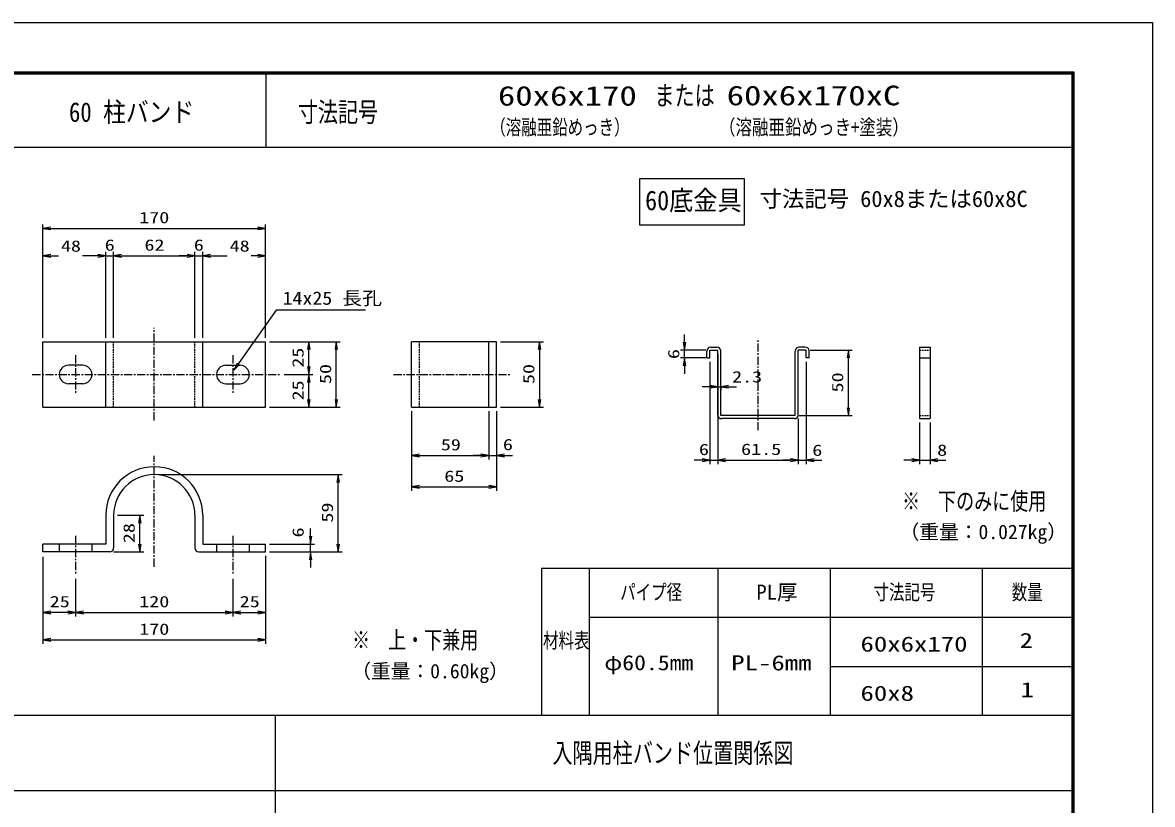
# Model space of a CAD drawing. Units: millimetres, scale not verified. Extents: x -891 to 891, y -630 to 630.
# Drawn here: x 29 to 891, y 33 to 630 of the extents above; entities that cross this region are included whole.
import ezdxf
from ezdxf.enums import TextEntityAlignment as Align

# ---------------------------------------------------------------- set-up
doc = ezdxf.new("R2010")
doc.units = ezdxf.units.MM
doc.header["$LTSCALE"] = 5
doc.linetypes.add('USER1', pattern=[2, 1.25, -0.25, 0.25, -0.25])
doc.linetypes.add('USER2', pattern=[0.375, 0.25, -0.125])
for name, color, linetype, lineweight in [('0-0_WAKU', 7, 'Continuous', 25), ('0-1_0', 7, 'Continuous', 25), ('0-4_Center', 4, 'USER1', 25), ('0-5_Buhin', 7, 'Continuous', 25), ('0-A_Text', 3, 'Continuous', 25)]:
    doc.layers.add(name, color=color, linetype=linetype, lineweight=lineweight)
doc.layers.add('0-2_10', color=7, linetype='Continuous')
doc.styles.add('ＭＳ ゴシック', font='')
doc.styles.get('ＭＳ ゴシック').set_extended_font_data('MS Gothic')

# ---------------------------------------------------------------- blocks, each defined once
blk = doc.blocks.new('DARROWS')
at = {"layer": '0-1_0', "color": 2}
blk.add_line((0, 0), (-4.996, 0), dxfattribs=at)
blk.add_lwpolyline([(-5, -0.833), (0, 0), (-5, 0.833)], dxfattribs=at)

msp = doc.modelspace()

# ---------------------------------------------------------------- linework, layer by layer
at = {"layer": '0-0_WAKU'}
for p, q in [((-831, 535), (831, 535)), ((831, 101.1), (-831, 101.1)), ((831, 43.6), (-831, 43.6))]:
    msp.add_line(p, q, dxfattribs=at)
at = {"layer": '0-0_WAKU', "color": 6}
msp.add_line((221.426, 101.1), (221.426, -591), dxfattribs=at)
at = {"layer": '0-1_0', "color": 3}
msp.add_line((214.668, 535), (214.668, 592.5), dxfattribs=at)
at = {"layer": '0-1_0', "color": 1}
for p, q in [((44.132, 389.43), (44.132, 475.982)), ((214.132, 389.43), (214.132, 475.982)), ((44.132, 389.43), (44.132, 454.982)), ((92.132, 389.43), (92.132, 454.982)), ((92.132, 389.43), (92.132, 454.982)), ((98.132, 389.43), (98.132, 454.982)), ((98.132, 389.43), (98.132, 454.982)), ((160.132, 389.43), (160.132, 454.982)), ((160.132, 389.43), (160.132, 454.982)), ((166.132, 389.43), (166.132, 454.982)), ((166.132, 389.43), (166.132, 454.982)), ((214.132, 389.43), (214.132, 454.982)), ((217.132, 386.43), (271.094, 386.43)), ((217.132, 386.43), (250.094, 386.43)), ((393.468, 386.43), (426.217, 386.43)), ((550.235, 380.04), (530.816, 380.04)), ((629.735, 380.04), (661.915, 380.04)), ((550.235, 374.04), (530.816, 374.04)), ((553.235, 371.04), (553.235, 293.111)), ((559.235, 377.04), (559.235, 293.111)), ((626.735, 371.04), (626.735, 293.111)), ((228.252, 361.43), (250.094, 361.43)), ((228.252, 361.43), (250.094, 361.43)), ((559.235, 352.39), (559.235, 349.144)), ((561.535, 352.04), (561.535, 349.144)), ((217.132, 336.43), (271.094, 336.43)), ((217.132, 336.43), (250.094, 336.43)), ((393.468, 336.43), (426.217, 336.43)), ((325.468, 333.43), (325.468, 272.607)), ((325.468, 333.43), (325.468, 296.607)), ((384.468, 333.43), (384.468, 296.607)), ((384.468, 333.43), (384.468, 296.607)), ((390.468, 333.43), (390.468, 272.607)), ((390.468, 333.43), (390.468, 296.607)), ((559.235, 327.74), (559.235, 293.111)), ((620.735, 327.74), (620.735, 293.111)), ((620.735, 327.74), (620.735, 293.111)), ((621.435, 330.04), (661.915, 330.04)), ((713.276, 324.74), (713.276, 293.111)), ((721.276, 324.74), (721.276, 293.111)), ((132.132, 285.026), (272.498, 285.026)), ((101.132, 254.026), (121.102, 254.026)), ((98.132, 226.026), (121.102, 226.026)), ((217.132, 232.026), (251.498, 232.026)), ((217.132, 226.026), (272.498, 226.026)), ((217.132, 226.026), (251.498, 226.026)), ((44.132, 222.276), (44.132, 155.861)), ((44.132, 222.276), (44.132, 176.861)), ((214.132, 223.026), (214.132, 155.861)), ((69.132, 205.391), (69.132, 176.861)), ((69.132, 205.391), (69.132, 176.861)), ((189.132, 205.363), (189.132, 176.861)), ((189.132, 205.363), (189.132, 176.861)), ((214.132, 200.944), (214.132, 176.861))]:
    msp.add_line(p, q, dxfattribs=at)
at = {"layer": '0-1_0', "color": 2}
for p, q in [((50.132, 472.982), (208.132, 472.982)), ((50.132, 451.982), (55.969, 451.982)), ((86.132, 451.982), (74.354, 451.982)), ((86.132, 451.982), (80.132, 451.982)), ((92.132, 451.982), (98.132, 451.982)), ((104.132, 451.982), (154.132, 451.982)), ((104.132, 451.982), (110.132, 451.982)), ((154.132, 451.982), (148.132, 451.982)), ((160.132, 451.982), (166.132, 451.982)), ((172.132, 451.982), (184.754, 451.982)), ((172.132, 451.982), (178.132, 451.982)), ((208.132, 451.982), (203.14, 451.982)), ((533.816, 386.04), (533.816, 392.04)), ((247.094, 367.43), (247.094, 380.43)), ((268.094, 342.43), (268.094, 380.43)), ((423.217, 380.43), (423.217, 342.43)), ((533.816, 374.04), (533.816, 380.04)), ((658.915, 336.04), (658.915, 374.04)), ((533.816, 368.04), (533.816, 362.04)), ((247.094, 342.43), (247.094, 355.43)), ((553.235, 352.144), (547.235, 352.144)), ((559.235, 352.144), (561.535, 352.144)), ((567.535, 352.144), (573.535, 352.144)), ((331.468, 299.607), (378.468, 299.607)), ((378.468, 299.607), (372.468, 299.607)), ((384.468, 299.607), (390.468, 299.607)), ((396.468, 299.607), (402.468, 299.607)), ((547.235, 296.111), (541.235, 296.111)), ((553.235, 296.111), (559.235, 296.111)), ((565.235, 296.111), (614.735, 296.111)), ((565.235, 296.111), (571.235, 296.111)), ((614.735, 296.111), (608.735, 296.111)), ((620.735, 296.111), (626.735, 296.111)), ((632.735, 296.111), (638.735, 296.111)), ((707.276, 296.111), (701.276, 296.111)), ((713.276, 296.111), (721.276, 296.111)), ((727.276, 296.111), (733.276, 296.111)), ((269.498, 232.026), (269.498, 279.026)), ((331.468, 275.607), (384.468, 275.607)), ((118.102, 232.026), (118.102, 248.026)), ((248.498, 238.026), (248.498, 244.026)), ((248.498, 226.026), (248.498, 232.026)), ((248.498, 220.026), (248.498, 214.026)), ((63.132, 179.861), (50.132, 179.861)), ((75.132, 179.861), (183.132, 179.861)), ((195.132, 179.861), (208.132, 179.861)), ((50.132, 158.861), (208.132, 158.861))]:
    msp.add_line(p, q, dxfattribs=at)
at = {"layer": '0-1_0'}
for p, q in [((44.132, 386.43), (214.132, 386.43)), ((44.132, 336.43), (44.132, 386.43)), ((92.132, 336.43), (92.132, 386.43)), ((166.132, 336.43), (166.132, 386.43)), ((214.132, 336.43), (214.132, 386.43)), ((390.468, 386.43), (325.468, 386.43)), ((325.468, 336.43), (325.468, 386.43)), ((384.468, 336.43), (384.468, 386.43)), ((390.468, 336.43), (390.468, 386.43)), ((553.235, 374.04), (553.235, 380.04)), ((553.235, 380.04), (559.235, 380.04)), ((553.935, 382.34), (558.535, 382.34)), ((559.235, 330.74), (559.235, 380.04)), ((561.535, 330.04), (561.535, 380.04)), ((620.735, 330.74), (620.735, 380.04)), ((626.735, 380.04), (620.735, 380.04)), ((626.035, 382.34), (621.435, 382.34)), ((626.735, 374.04), (626.735, 380.04)), ((713.276, 382.34), (713.276, 327.74)), ((713.276, 382.34), (721.276, 382.34)), ((721.276, 382.34), (721.276, 327.74)), ((550.935, 374.04), (550.935, 379.34)), ((550.935, 374.04), (553.235, 374.04)), ((618.435, 330.04), (618.435, 379.34)), ((629.035, 374.04), (626.735, 374.04)), ((629.035, 374.04), (629.035, 379.34)), ((713.276, 374.04), (721.276, 374.04)), ((74.568, 368.43), (63.695, 368.43)), ((183.695, 368.43), (194.568, 368.43)), ((74.568, 354.43), (63.695, 354.43)), ((183.695, 354.43), (194.568, 354.43)), ((44.132, 336.43), (214.132, 336.43)), ((325.468, 336.43), (390.468, 336.43)), ((618.435, 330.04), (561.535, 330.04)), ((617.735, 327.74), (562.235, 327.74)), ((713.276, 327.74), (721.276, 327.74)), ((92.132, 254.026), (92.132, 232.026)), ((98.132, 254.026), (98.132, 229.026)), ((160.132, 254.026), (160.132, 229.026)), ((166.132, 254.026), (166.132, 232.026)), ((92.132, 232.026), (44.132, 232.026)), ((44.132, 226.026), (44.132, 232.026)), ((95.132, 226.026), (44.132, 226.026)), ((56.568, 232.026), (56.568, 226.026)), ((81.568, 232.026), (81.568, 226.026)), ((163.132, 226.026), (214.132, 226.026)), ((166.132, 232.026), (214.132, 232.026)), ((176.695, 232.026), (176.695, 226.026)), ((201.695, 232.026), (201.695, 226.026)), ((214.132, 226.026), (214.132, 232.026)), ((424.694, 213.7), (831, 213.7)), ((424.694, 213.7), (424.694, 101.1)), ((461.033, 213.7), (461.033, 101.1)), ((559.288, 213.7), (559.288, 101.1)), ((645.117, 213.7), (645.117, 101.1)), ((761, 213.7), (761, 101.1)), ((461.033, 176.2), (831, 176.2)), ((645.117, 138.7), (831, 138.7))]:
    msp.add_line(p, q, dxfattribs=at)
at = {"layer": '0-1_0', "color": 3}
msp.add_lwpolyline([(-891, 630), (891, 630), (891, -630), (-891, -630)], close=True, dxfattribs=at)
at = {"layer": '0-1_0'}
for points in [[(-831, 592.5), (831, 592.5), (831, -592.5), (-831, -592.5)], [(-830.625, 592.125), (830.625, 592.125), (830.625, -592.125), (-830.625, -592.125)], [(-830.25, 591.75), (830.25, 591.75), (830.25, -591.75), (-830.25, -591.75)], [(-829.875, 591.375), (829.875, 591.375), (829.875, -591.375), (-829.875, -591.375)], [(-829.5, 591), (829.5, 591), (829.5, -591), (-829.5, -591)]]:
    msp.add_lwpolyline(points, close=True, dxfattribs=at)
msp.add_lwpolyline([(290.341, 410.572), (222.109, 410.572), (190.995, 366.374)], dxfattribs=at)
for centre, radius, start, end in [((553.935, 379.34), 3, 90, 180), ((558.535, 379.34), 3, 0, 90), ((621.435, 379.34), 3, 90, 180), ((626.035, 379.34), 3, 360, 90), ((63.568, 361.43), 7, 90, 270), ((74.568, 361.43), 7, 270, 90), ((183.695, 361.43), 7, 90, 270), ((194.695, 361.43), 7, 270, 90), ((562.235, 330.74), 3, 180, 270), ((617.735, 330.74), 3, 270, 0), ((129.132, 254.026), 37, 360, 180), ((129.132, 254.026), 31, 0, 180), ((95.132, 229.026), 3, 270, 0), ((163.132, 229.026), 3, 180, 270)]:
    msp.add_arc(centre, radius, start, end, dxfattribs=at)
at = {"layer": '0-4_Center'}
for p, q in [((129.132, 326.418), (129.132, 396.955)), ((589.985, 318.898), (589.985, 388.5)), ((69.132, 376.147), (69.132, 346.714)), ((189.132, 376.147), (189.132, 346.714)), ((36.039, 361.43), (225.252, 361.43)), ((311.756, 361.43), (401.247, 361.43)), ((129.132, 214.724), (129.132, 299.461)), ((69.132, 238.356), (69.132, 208.363)), ((189.132, 238.356), (189.132, 208.363))]:
    msp.add_line(p, q, dxfattribs=at)
at = {"layer": '0-5_Buhin', "color": 1, "linetype": 'USER2'}
for p, q in [((98.132, 336.43), (98.132, 386.43)), ((160.132, 336.43), (160.132, 386.43)), ((331.468, 336.43), (331.468, 386.43)), ((713.276, 380.04), (721.276, 380.04)), ((713.276, 330.04), (721.276, 330.04))]:
    msp.add_line(p, q, dxfattribs=at)
at = {"layer": '0-A_Text'}
msp.add_lwpolyline([(499.716, 511.035), (579.448, 511.035), (579.448, 475.375), (499.716, 475.375)], close=True, dxfattribs=at)

# ---------------------------------------------------------------- block references
at = {"layer": '0-1_0', "xscale": 1.2, "yscale": 1.2}
for p, rotation in [((44.132, 472.982), 180), ((44.132, 451.982), 180), ((98.132, 451.982), 180), ((98.132, 451.982), 180), ((166.132, 451.982), 180), ((166.132, 451.982), 180), ((247.094, 386.43), 90), ((268.094, 386.43), 90), ((423.217, 386.43), 90), ((533.816, 380.04), 270), ((658.915, 380.04), 90), ((533.816, 374.04), 90), ((189.796, 364.774), 233.15856), ((247.094, 361.43), 270), ((247.094, 361.43), 90), ((561.535, 352.144), 180), ((247.094, 336.43), 270), ((268.094, 336.43), 270), ((423.217, 336.43), 270), ((658.915, 330.04), 270), ((325.468, 299.607), 180), ((390.468, 299.607), 180), ((559.235, 296.111), 180), ((559.235, 296.111), 180), ((626.735, 296.111), 180), ((721.276, 296.111), 180), ((269.498, 285.026), 90), ((325.468, 275.607), 180), ((118.102, 254.026), 90), ((248.498, 232.026), 270), ((118.102, 226.026), 270), ((248.498, 226.026), 90), ((269.498, 226.026), 270), ((44.132, 179.861), 180), ((69.132, 179.861), 180), ((189.132, 179.861), 180), ((44.132, 158.861), 180)]:
    msp.add_blockref('DARROWS', p, dxfattribs=dict(at, rotation=rotation))
for p in [(214.132, 472.982), (92.132, 451.982), (92.132, 451.982), (160.132, 451.982), (160.132, 451.982), (214.132, 451.982), (559.235, 352.144), (384.468, 299.607), (384.468, 299.607), (553.235, 296.111), (620.735, 296.111), (620.735, 296.111), (713.276, 296.111), (390.468, 275.607), (69.132, 179.861), (189.132, 179.861), (214.132, 179.861), (214.132, 158.861)]:
    msp.add_blockref('DARROWS', p, dxfattribs=at)

# ---------------------------------------------------------------- texts
at = {"layer": '0-0_WAKU', "style": 'ＭＳ ゴシック'}
for s, p in [('（重量：0.027kg）', (698.049, 232.499)), ('（重量：0.60kg）', (279.554, 126.237))]:
    msp.add_text(s, height=11.03, dxfattribs=at).set_placement(p, align=Align.BOTTOM_LEFT)
at = {"layer": '0-1_0', "color": 3, "style": 'ＭＳ ゴシック'}
for s, height, width, p in [('170', 8.651, 1.3, (117.657, 474.317)), ('48', 8.651, 1.3, (57.876, 452.567)), ('6', 8.651, 1.3, (91.307, 453.317)), ('62', 8.651, 1.3, (121.664, 453.317)), ('6', 8.651, 1.3, (159.307, 453.317)), ('48', 8.651, 1.3, (186.661, 452.567)), ('14x25 長孔', 10.12, 1.1, (227.109, 411.629)), ('2.3', 8.651, 1.3, (570.178, 352.728)), ('59', 8.651, 1.3, (347.865, 300.942)), ('6', 8.651, 1.3, (395.268, 301.068)), ('6', 8.651, 1.3, (544.886, 297.325)), ('61.5', 8.651, 1.3, (577.053, 297.446)), ('6', 8.651, 1.3, (631.385, 296.696)), ('8', 8.651, 1.3, (726.702, 296.798)), ('65', 8.651, 1.3, (350.501, 276.942)), ('25', 8.651, 1.3, (49.346, 181.195)), ('120', 8.651, 1.3, (117.657, 181.195)), ('25', 8.651, 1.3, (194.346, 181.195)), ('170', 8.651, 1.3, (117.657, 160.195))]:
    msp.add_text(s, height=height, dxfattribs=dict(at, width=width)).set_placement(p, align=Align.BOTTOM_LEFT)
at = {"layer": '0-1_0', "color": 3, "style": 'ＭＳ ゴシック', "width": 1.3}
for s, p in [('25', (245.759, 366.645)), ('6', (532.481, 373.215)), ('50', (266.759, 354.145)), ('50', (421.882, 354.145)), ('50', (657.58, 347.755)), ('25', (245.759, 341.645)), ('59', (268.163, 248.423)), ('28', (116.767, 232.741)), ('6', (245.824, 237.063))]:
    msp.add_text(s, height=8.651, rotation=90, dxfattribs=at).set_placement(p, align=Align.BOTTOM_LEFT)
at = {"layer": '0-2_10', "style": 'ＭＳ ゴシック'}
for s, height, width, p in [('60x6x170', 14.99, 1.3, (391.445, 562.134)), ('または', 14.99, 0.75, (510.907, 562.379)), ('60x6x170xC', 14.99, 1.3, (566.061, 562.379)), ('60 柱バンド', 15.01, 0.85, (64.021, 549.713)), ('寸法記号', 14.99, 0.75, (238.689, 549.713)), ('（溶融亜鉛めっき）', 11.55, 0.75, (385.602, 540.893)), ('（溶融亜鉛めっき+塗装）', 11.55, 0.8, (560.155, 540.893)), ('60底金具', 15.01, 0.9, (503.786, 482.32)), ('※\u3000下のみに使用', 13.45, 0.75, (699.913, 254.022)), ('パイプ径', 11.55, 0.75, (484.752, 186.077)), ('寸法記号', 11.55, 0.75, (678.111, 186.077)), ('数量', 11.55, 0.75, (783.631, 186.077)), ('※\u3000上・下兼用', 13.45, 0.75, (280.084, 148.106)), ('材料表', 11.55, 0.75, (425.863, 149.18)), ('2', 11.55, 1.3, (789.654, 149.23)), ('60x6x170', 11.55, 1.3, (668.194, 146.465)), ('φ60.5mm', 11.55, 1.15, (472.609, 132.253)), ('PL-6mm', 11.55, 1.3, (569.528, 132.128)), ('60x8', 11.55, 1.3, (668.194, 108.915)), ('1', 11.55, 1.3, (790.382, 111.68)), ('入隅用柱バンド位置関係図', 14.99, 0.75, (433.051, 60.571))]:
    msp.add_text(s, height=height, dxfattribs=dict(at, width=width)).set_placement(p, align=Align.BOTTOM_LEFT)
for s, height, p in [('寸法記号 60x8または60x8C', 12.51, (591.208, 485.499)), ('PL厚', 11.55, (588.741, 186.077))]:
    msp.add_text(s, height=height, dxfattribs=at).set_placement(p, align=Align.BOTTOM_LEFT)

doc.saveas('drawing.dxf')
